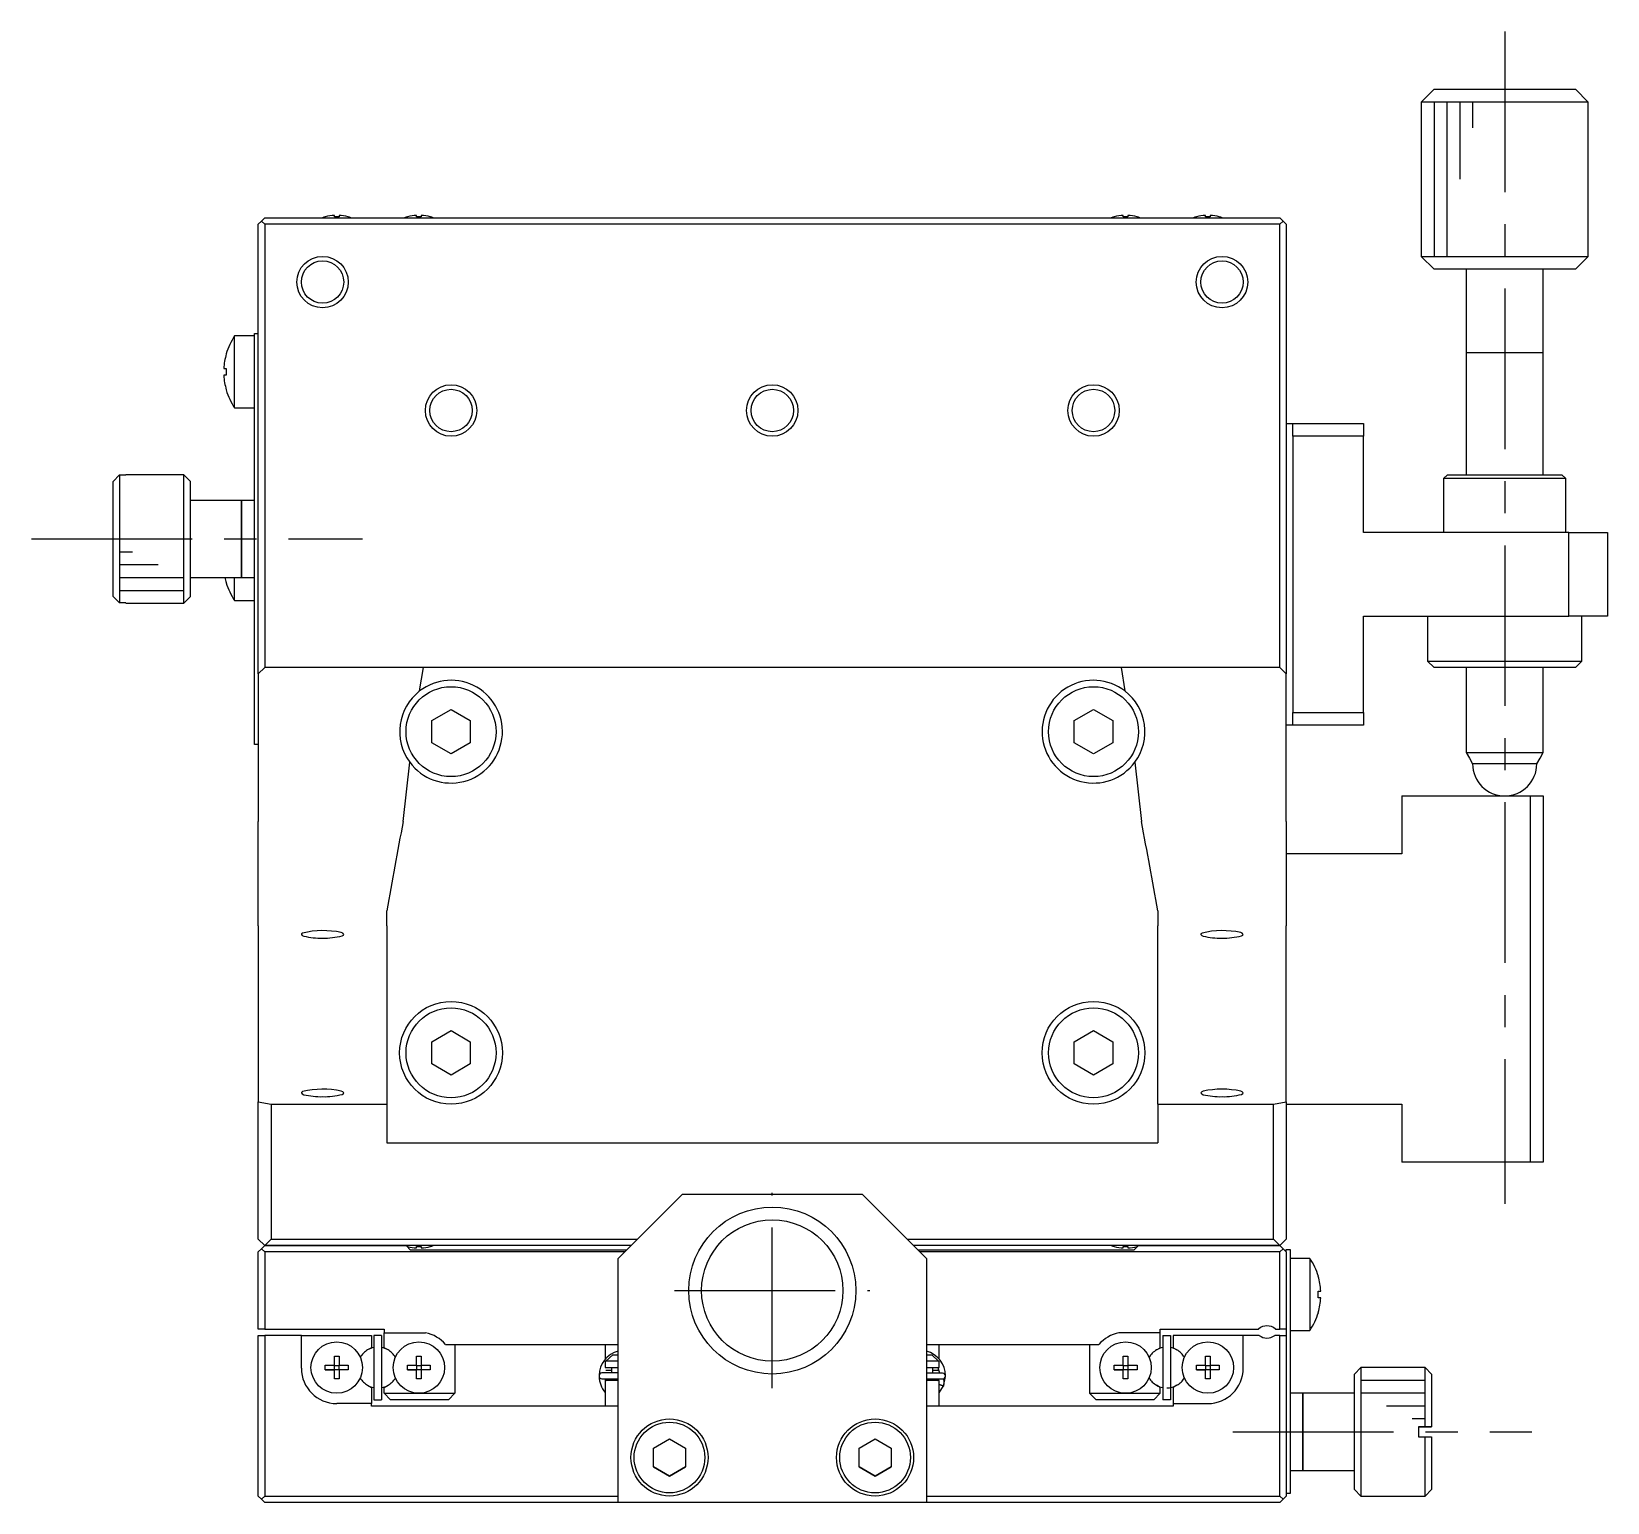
# Model space of a CAD drawing. Extents: x -349 to 382, y 13 to 591.
# Drawn here: x -142.1 to -19.5, y 255.5 to 370 of the extents above; entities that cross this region are included whole.
import ezdxf

# ---------------------------------------------------------------- set-up
doc = ezdxf.new("R2010")
doc.units = 0
doc.header["$LTSCALE"] = 10
doc.linetypes.add('CENTER', pattern=[2, 1.25, -0.25, 0.25, -0.25])
doc.layers.get('0').update_dxf_attribs({"linetype": 'CONTINUOUS'})
doc.layers.add('CENTER', color=1, linetype='CENTER')

msp = doc.modelspace()

# ---------------------------------------------------------------- linework, layer by layer
at = {"color": 7, "linetype": 'CONTINUOUS'}
for p, q in [((-32.963026, 365.488568), (-33.963026, 364.488568)), ((-33.962759, 364.488568), (-33.963026, 364.488568)), ((-33.963026, 364.488568), (-33.963026, 352.488568)), ((-20.963026, 364.488568), (-33.962759, 364.488568)), ((-32.9628, 365.488568), (-21.963026, 365.488568)), ((-20.963026, 364.488568), (-21.963026, 365.488568)), ((-20.963026, 352.488568), (-20.963026, 364.488568)), ((-124.213026, 355.238568), (-124.463026, 354.988568)), ((-124.463026, 319.988568), (-124.463026, 354.988568)), ((-123.963026, 355.488568), (-124.213026, 355.238568)), ((-124.213026, 355.238568), (-123.963026, 354.988568)), ((-123.963026, 355.488568), (-44.963026, 355.488568)), ((-123.963026, 354.988568), (-123.963026, 320.488568)), ((-44.963026, 354.988568), (-123.963026, 354.988568)), ((-119.249387, 355.558089), (-119.251642, 355.562712)), ((-119.249387, 355.558089), (-119.251642, 355.562712)), ((-118.543026, 355.558089), (-118.543026, 355.678427)), ((-118.183026, 355.558089), (-118.543026, 355.558089)), ((-118.183026, 355.678427), (-118.183026, 355.558089)), ((-117.47441, 355.562712), (-117.476664, 355.558089)), ((-117.47441, 355.562712), (-117.476664, 355.558089)), ((-112.849387, 355.558089), (-112.851642, 355.562712)), ((-112.849387, 355.558089), (-112.851642, 355.562712)), ((-112.143026, 355.558089), (-112.143026, 355.678427)), ((-111.783026, 355.558089), (-112.143026, 355.558089)), ((-111.783026, 355.678427), (-111.783026, 355.558089)), ((-111.07441, 355.562712), (-111.076664, 355.558089)), ((-111.07441, 355.562712), (-111.076664, 355.558089)), ((-57.849387, 355.558089), (-57.851642, 355.562712)), ((-57.849387, 355.558089), (-57.851642, 355.562712)), ((-57.143026, 355.558089), (-57.143026, 355.678427)), ((-56.783026, 355.558089), (-57.143026, 355.558089)), ((-56.783026, 355.678427), (-56.783026, 355.558089)), ((-56.07441, 355.562712), (-56.076664, 355.558089)), ((-56.07441, 355.562712), (-56.076664, 355.558089)), ((-51.449387, 355.558089), (-51.451642, 355.562712)), ((-51.449387, 355.558089), (-51.451642, 355.562712)), ((-50.743026, 355.558089), (-50.743026, 355.678427)), ((-50.383026, 355.558089), (-50.743026, 355.558089)), ((-50.383026, 355.678427), (-50.383026, 355.558089)), ((-49.67441, 355.562712), (-49.676664, 355.558089)), ((-49.67441, 355.562712), (-49.676664, 355.558089)), ((-44.713026, 355.238568), (-44.963026, 355.488568)), ((-44.713026, 355.238568), (-44.963026, 354.988568)), ((-44.963026, 320.488568), (-44.963026, 354.988568)), ((-44.463026, 354.988568), (-44.713026, 355.238568)), ((-44.463026, 354.988568), (-44.463026, 319.988568)), ((-33.963026, 352.488568), (-20.963026, 352.488568)), ((-33.963026, 352.488568), (-32.963026, 351.488568)), ((-21.963026, 351.488568), (-20.963026, 352.488568)), ((-21.963026, 351.488568), (-32.963026, 351.488568)), ((-30.463026, 351.488568), (-30.463026, 344.988568)), ((-24.463026, 344.988568), (-24.463026, 351.488568)), ((-126.305489, 340.688568), (-126.305489, 346.288568)), ((-124.763026, 346.288568), (-126.305489, 346.288568)), ((-124.763026, 346.488568), (-124.463026, 346.488568)), ((-124.763026, 344.488568), (-124.763026, 346.488568)), ((-126.962399, 344.890715), (-126.95623, 344.887707)), ((-126.962399, 344.890715), (-126.95623, 344.887707)), ((-24.463021, 344.988568), (-30.463031, 344.988568)), ((-30.463026, 344.993568), (-30.463026, 344.988568)), ((-30.463026, 344.988568), (-30.463026, 335.488587)), ((-30.463026, 344.988568), (-30.463026, 344.983568)), ((-24.463026, 344.988568), (-24.463026, 344.993568)), ((-24.463026, 335.488587), (-24.463026, 344.988568)), ((-24.463026, 344.983568), (-24.463026, 344.988568)), ((-127.149488, 343.748568), (-126.95623, 343.748568)), ((-126.95623, 343.748568), (-126.95623, 343.228568)), ((-124.763026, 316.488568), (-124.763026, 344.488568)), ((-126.95623, 343.228568), (-127.149488, 343.228568)), ((-126.95623, 342.089429), (-126.962399, 342.08642)), ((-126.95623, 342.089429), (-126.962399, 342.08642)), ((-126.305489, 340.688568), (-124.763026, 340.688568)), ((-44.463026, 339.488568), (-43.963026, 339.488568)), ((-43.963026, 339.488568), (-38.463026, 339.488568)), ((-43.963026, 338.488568), (-43.963026, 339.488568)), ((-38.463026, 339.488568), (-38.463026, 338.488568)), ((-43.963026, 338.488568), (-43.963026, 316.988568)), ((-38.463026, 338.488568), (-43.963026, 338.488568)), ((-38.463026, 330.988568), (-38.463026, 338.488568)), ((-135.763026, 334.970755), (-135.263026, 335.472542)), ((-135.763026, 326.006381), (-135.763026, 334.970755)), ((-135.263026, 335.472542), (-135.263026, 325.504593)), ((-135.263026, 335.472542), (-134.763026, 335.472542)), ((-134.763026, 335.472542), (-134.763026, 335.488568)), ((-130.263026, 335.488568), (-134.763026, 335.488568)), ((-130.263026, 325.488568), (-130.263026, 335.488568)), ((-129.763026, 334.988568), (-130.263026, 335.488568)), ((-129.763026, 334.988568), (-129.763026, 325.988568)), ((-31.913026, 335.488568), (-32.213026, 335.188568)), ((-22.713026, 335.188568), (-32.213026, 335.188568)), ((-32.213026, 335.188568), (-32.213026, 330.988568)), ((-31.913026, 335.488568), (-23.013026, 335.488568)), ((-22.713026, 335.188568), (-23.013026, 335.488568)), ((-22.713026, 330.988568), (-22.713026, 335.188568)), ((-125.763026, 333.488568), (-129.763026, 333.488568)), ((-125.763026, 327.488568), (-125.763026, 333.488568)), ((-125.763026, 333.488568), (-125.763026, 327.488568)), ((-124.763026, 333.488568), (-125.763026, 333.488568)), ((-22.463026, 330.988568), (-38.463026, 330.988568)), ((-22.463026, 324.488568), (-22.463026, 330.988568)), ((-22.463026, 330.988568), (-19.463026, 330.988568)), ((-19.463026, 330.988568), (-19.463026, 324.488568)), ((-129.763026, 327.488568), (-125.763026, 327.488568)), ((-126.305489, 325.688568), (-126.305489, 327.488568)), ((-125.763026, 327.488568), (-124.763026, 327.488568)), ((-126.95623, 327.089429), (-126.962399, 327.08642)), ((-126.95623, 327.089429), (-126.962399, 327.08642)), ((-135.263026, 325.504593), (-135.763026, 326.006381)), ((-134.763026, 325.504593), (-135.263026, 325.504593)), ((-134.763026, 325.488568), (-134.763026, 325.504593)), ((-134.763026, 325.488568), (-130.263026, 325.488568)), ((-130.263026, 325.488568), (-129.763026, 325.988568)), ((-126.305489, 325.688568), (-124.763026, 325.688568)), ((-38.463026, 324.488568), (-22.463026, 324.488568)), ((-38.463026, 316.988568), (-38.463026, 324.488568)), ((-33.463026, 324.488568), (-33.463026, 320.988568)), ((-19.463026, 324.488568), (-22.463026, 324.488568)), ((-21.463026, 320.988568), (-21.463026, 324.488568)), ((-123.963026, 320.488568), (-124.463026, 319.988568)), ((-111.604454, 320.488568), (-123.963026, 320.488568)), ((-111.907671, 318.654592), (-111.604454, 320.488568)), ((-104.463026, 320.488568), (-111.604454, 320.488568)), ((-64.463026, 320.488568), (-104.463026, 320.488568)), ((-57.321597, 320.488568), (-64.463026, 320.488568)), ((-57.321597, 320.488568), (-57.018381, 318.654592)), ((-44.963026, 320.488568), (-57.321597, 320.488568)), ((-44.463026, 319.988568), (-44.963026, 320.488568)), ((-33.463026, 320.988568), (-21.463026, 320.988568)), ((-33.463026, 320.988568), (-32.963026, 320.488568)), ((-21.963026, 320.488568), (-32.963026, 320.488568)), ((-30.463026, 320.488568), (-32.963026, 320.488568)), ((-30.463026, 320.488548), (-30.463026, 313.854593)), ((-21.963026, 320.488568), (-24.463026, 320.488568)), ((-24.463026, 313.854593), (-24.463026, 320.488548)), ((-21.963026, 320.488568), (-21.463026, 320.988568)), ((-124.463026, 319.988568), (-124.463026, 308.489919)), ((-44.463026, 315.988568), (-44.463026, 319.988568)), ((-124.763026, 314.488568), (-124.763026, 316.488568)), ((-110.963026, 316.354593), (-109.463026, 317.220618)), ((-109.463026, 317.220618), (-107.963026, 316.354593)), ((-60.963026, 316.354593), (-59.463026, 317.220618)), ((-59.463026, 317.220618), (-57.963026, 316.354593)), ((-43.963026, 316.988568), (-38.463026, 316.988568)), ((-43.963026, 315.988568), (-43.963026, 316.988568)), ((-38.463026, 316.988568), (-38.463026, 315.988568)), ((-110.963026, 314.622542), (-110.963026, 316.354593)), ((-107.963026, 316.354593), (-107.963026, 314.622542)), ((-60.963026, 314.622542), (-60.963026, 316.354593)), ((-57.963026, 316.354593), (-57.963026, 314.622542)), ((-44.463026, 308.489919), (-44.463026, 315.988568)), ((-43.963026, 315.988568), (-44.463026, 315.988568)), ((-38.463026, 315.988568), (-43.963026, 315.988568)), ((-124.463026, 314.488568), (-124.763026, 314.488568)), ((-109.463026, 313.756517), (-110.963026, 314.622542)), ((-107.963026, 314.622542), (-109.463026, 313.756517)), ((-59.463026, 313.756517), (-60.963026, 314.622542)), ((-57.963026, 314.622542), (-59.463026, 313.756517)), ((-113.189049, 308.489919), (-112.680023, 313.1114)), ((-56.246028, 313.1114), (-55.737003, 308.489919)), ((-30.463026, 313.854593), (-24.463026, 313.854593)), ((-30.463026, 313.854593), (-30.213026, 313.42158)), ((-30.213026, 313.42158), (-29.963026, 312.988568)), ((-24.963026, 312.988568), (-29.963026, 312.988568)), ((-24.963026, 312.988568), (-24.713026, 313.42158)), ((-24.713026, 313.42158), (-24.463026, 313.854593)), ((-35.463026, 310.488568), (-35.463026, 305.988568)), ((-35.463026, 310.488568), (-25.463026, 310.488568)), ((-25.463026, 281.988568), (-25.463026, 310.488568)), ((-25.463026, 310.488568), (-24.463026, 310.488568)), ((-24.463026, 310.488568), (-24.463026, 299.488568)), ((-124.463026, 300.378323), (-124.463026, 308.489919)), ((-44.463026, 308.489919), (-44.463026, 300.378323)), ((-35.463026, 305.988568), (-44.463026, 305.988568)), ((-114.463026, 300.378323), (-114.463026, 301.545326)), ((-54.463026, 301.545326), (-54.463026, 300.378323)), ((-124.463026, 300.378323), (-124.463026, 286.664895)), ((-121.105081, 299.741608), (-121.113026, 299.713091)), ((-121.113026, 299.713091), (-121.041977, 299.628636)), ((-121.016574, 299.811106), (-121.105081, 299.741608)), ((-121.041977, 299.628636), (-120.918196, 299.575943)), ((-117.884074, 299.797546), (-118.007856, 299.850239)), ((-117.938625, 299.601753), (-117.84473, 299.656332)), ((-117.813026, 299.713091), (-117.884074, 299.797546)), ((-117.84473, 299.656332), (-117.813026, 299.713091)), ((-114.463026, 300.378323), (-114.463026, 286.488568)), ((-54.463026, 286.488568), (-54.463026, 300.378323)), ((-51.105081, 299.741608), (-51.113026, 299.713091)), ((-51.113026, 299.713091), (-51.041977, 299.628636)), ((-51.016574, 299.811106), (-51.105081, 299.741608)), ((-51.041977, 299.628636), (-50.918196, 299.575943)), ((-47.884074, 299.797546), (-48.007856, 299.850239)), ((-47.938625, 299.601753), (-47.84473, 299.656332)), ((-47.813026, 299.713091), (-47.884074, 299.797546)), ((-47.84473, 299.656332), (-47.813026, 299.713091)), ((-44.463026, 294.488563), (-44.463026, 300.378323)), ((-24.463026, 299.488568), (-24.463026, 292.988568)), ((-44.463026, 290.988563), (-44.463026, 294.488563)), ((-110.963026, 291.354593), (-109.463026, 292.220618)), ((-109.463026, 292.220618), (-107.963026, 291.354593)), ((-60.963026, 291.354593), (-59.463026, 292.220618)), ((-59.463026, 292.220618), (-57.963026, 291.354593)), ((-24.463026, 292.988568), (-24.463026, 281.988568)), ((-110.963026, 289.622542), (-110.963026, 291.354593)), ((-107.963026, 291.354593), (-107.963026, 289.622542)), ((-60.963026, 289.622542), (-60.963026, 291.354593)), ((-57.963026, 291.354593), (-57.963026, 289.622542)), ((-44.463026, 290.488563), (-44.463026, 290.988563)), ((-109.463026, 288.756517), (-110.963026, 289.622542)), ((-107.963026, 289.622542), (-109.463026, 288.756517)), ((-59.463026, 288.756517), (-60.963026, 289.622542)), ((-57.963026, 289.622542), (-59.463026, 288.756517)), ((-44.463026, 286.664895), (-44.463026, 290.488563)), ((-121.105081, 287.39872), (-121.113026, 287.370203)), ((-121.113026, 287.370203), (-121.041977, 287.285747)), ((-121.016574, 287.468217), (-121.105081, 287.39872)), ((-121.041977, 287.285747), (-120.918196, 287.233055)), ((-117.884074, 287.454658), (-118.007856, 287.50735)), ((-117.938625, 287.258865), (-117.84473, 287.313443)), ((-117.813026, 287.370203), (-117.884074, 287.454658)), ((-117.84473, 287.313443), (-117.813026, 287.370203)), ((-51.110765, 287.385429), (-51.113026, 287.370203)), ((-51.113026, 287.370203), (-51.041977, 287.285747)), ((-51.032269, 287.460108), (-51.110765, 287.385429)), ((-51.041977, 287.285747), (-50.918196, 287.233055)), ((-50.933187, 287.502286), (-51.032269, 287.460108)), ((-47.893783, 287.460108), (-47.992865, 287.502286)), ((-47.938625, 287.258865), (-47.84473, 287.313443)), ((-47.813026, 287.370203), (-47.893783, 287.460108)), ((-47.84473, 287.313443), (-47.813026, 287.370203)), ((-124.463026, 286.664895), (-123.463026, 286.488568)), ((-124.463026, 275.988568), (-124.463026, 286.664895)), ((-123.463026, 286.488568), (-123.463026, 275.988568)), ((-123.463026, 286.488568), (-114.463026, 286.488568)), ((-114.463026, 286.488568), (-114.463026, 283.488568)), ((-54.463026, 286.488568), (-54.463026, 283.488568)), ((-54.463026, 286.488568), (-45.463026, 286.488568)), ((-45.463026, 286.488568), (-44.463026, 286.664895)), ((-45.463026, 275.988568), (-45.463026, 286.488568)), ((-44.463026, 286.664895), (-44.463026, 285.988563)), ((-44.463026, 286.488568), (-35.463026, 286.488568)), ((-44.463026, 285.988563), (-44.463026, 275.988568)), ((-35.463026, 286.488568), (-35.463026, 281.988568)), ((-114.463026, 283.488568), (-54.463026, 283.488568)), ((-25.463026, 281.988568), (-35.463026, 281.988568)), ((-24.463026, 281.988568), (-25.463026, 281.988568)), ((-91.463026, 279.488568), (-96.463026, 274.488568)), ((-91.463026, 279.488568), (-77.463026, 279.488568)), ((-72.463026, 274.488568), (-77.463026, 279.488568)), ((-124.463026, 275.988568), (-123.963026, 275.488568)), ((-123.963026, 275.488568), (-123.463026, 275.988568)), ((-123.463026, 275.988568), (-94.963026, 275.988568)), ((-73.963026, 275.988568), (-45.463026, 275.988568)), ((-45.463026, 275.988568), (-44.963026, 275.488568)), ((-44.963026, 275.488568), (-44.463026, 275.988568)), ((-124.213026, 275.238568), (-124.463026, 274.988568)), ((-124.463026, 268.988568), (-124.463026, 274.988568)), ((-123.963026, 275.488568), (-124.213026, 275.238568)), ((-124.213026, 275.238568), (-123.963026, 274.988568)), ((-123.963026, 275.488568), (-112.963026, 275.488568)), ((-112.963026, 275.488568), (-123.963026, 275.488568)), ((-123.963026, 274.988568), (-123.963026, 268.988568)), ((-95.963026, 274.988568), (-123.963026, 274.988568)), ((-112.613026, 275.138568), (-112.963026, 275.488568)), ((-95.463026, 275.488568), (-112.963026, 275.488568)), ((-112.851642, 275.414424), (-112.849387, 275.419046)), ((-112.851642, 275.414424), (-112.849387, 275.419046)), ((-95.813026, 275.138568), (-112.613026, 275.138568)), ((-112.143026, 275.419046), (-111.783026, 275.419046)), ((-112.143026, 275.298709), (-112.143026, 275.419046)), ((-111.783026, 275.419046), (-111.783026, 275.298709)), ((-111.076664, 275.419046), (-111.07441, 275.414424)), ((-111.076664, 275.419046), (-111.07441, 275.414424)), ((-55.963026, 275.488568), (-73.463026, 275.488568)), ((-56.313026, 275.138568), (-73.113026, 275.138568)), ((-44.963026, 274.988568), (-72.963026, 274.988568)), ((-57.851642, 275.414424), (-57.849387, 275.419046)), ((-57.851642, 275.414424), (-57.849387, 275.419046)), ((-57.143026, 275.419046), (-56.783026, 275.419046)), ((-57.143026, 275.298709), (-57.143026, 275.419046)), ((-56.783026, 275.419046), (-56.783026, 275.298709)), ((-55.963026, 275.488568), (-56.313026, 275.138568)), ((-56.076664, 275.419046), (-56.07441, 275.414424)), ((-56.076664, 275.419046), (-56.07441, 275.414424)), ((-55.963026, 275.488568), (-44.963026, 275.488568)), ((-44.963026, 275.488568), (-55.963026, 275.488568)), ((-44.713026, 275.238568), (-44.963026, 275.488568)), ((-44.963026, 274.988568), (-44.713026, 275.238568)), ((-44.963026, 268.988568), (-44.963026, 274.988568)), ((-44.463026, 274.988568), (-44.713026, 275.238568)), ((-44.463026, 275.188568), (-44.163026, 275.188568)), ((-44.463026, 274.988568), (-44.463026, 275.188568)), ((-44.463026, 274.988568), (-44.463026, 268.988568)), ((-44.163026, 275.188568), (-44.163026, 273.188568)), ((-96.463026, 255.488568), (-96.463026, 274.488568)), ((-72.463026, 274.488568), (-72.463026, 255.488568)), ((-42.620563, 274.488568), (-44.163026, 274.488568)), ((-42.620563, 274.488568), (-42.620563, 268.888568)), ((-44.163026, 273.188568), (-44.163026, 258.188568)), ((-41.969821, 273.087707), (-41.963653, 273.090715)), ((-41.969821, 271.428568), (-41.969821, 271.948568)), ((-41.969821, 271.948568), (-41.776564, 271.948568)), ((-41.776564, 271.428568), (-41.969821, 271.428568)), ((-41.963653, 270.28642), (-41.969821, 270.289428)), ((-123.963026, 268.988568), (-124.463026, 268.988568)), ((-123.963026, 268.988568), (-114.663026, 268.988568)), ((-114.663026, 268.988568), (-114.663026, 268.688568)), ((-114.663026, 268.688568), (-111.441011, 268.688568)), ((-114.663026, 267.53298), (-114.663026, 268.688568)), ((-54.263026, 268.688568), (-57.485041, 268.688568)), ((-54.263026, 268.988568), (-46.624464, 268.988568)), ((-54.263026, 268.688568), (-54.263026, 268.988568)), ((-54.263026, 267.53298), (-54.263026, 268.688568)), ((-45.301588, 268.988568), (-44.963026, 268.988568)), ((-44.463026, 268.988568), (-44.963026, 268.988568)), ((-44.463026, 268.988568), (-44.463026, 268.488568)), ((-44.163026, 268.888568), (-42.620563, 268.888568)), ((-124.463026, 255.988568), (-124.463026, 268.488568)), ((-124.463026, 268.488568), (-123.963026, 268.488568)), ((-123.963026, 268.488568), (-123.963026, 255.988568)), ((-121.113026, 268.488568), (-123.963026, 268.488568)), ((-121.113026, 265.938568), (-121.113026, 268.488568)), ((-121.113026, 268.488568), (-115.663026, 268.488568)), ((-115.663026, 267.53298), (-115.956776, 267.363383)), ((-115.663026, 268.488568), (-115.663026, 267.53298)), ((-115.463026, 268.488568), (-115.463026, 263.488568)), ((-115.463026, 268.488568), (-115.463026, 267.547463)), ((-114.863026, 268.488568), (-115.463026, 268.488568)), ((-115.463026, 267.638568), (-115.463026, 267.547463)), ((-115.463026, 267.638568), (-115.463026, 267.547463)), ((-115.463026, 267.638568), (-115.463026, 267.547463)), ((-115.463026, 267.638568), (-115.463026, 267.547463)), ((-115.463026, 267.638568), (-115.463026, 267.547463)), ((-115.463026, 267.638568), (-115.463026, 267.547463)), ((-115.463026, 267.638568), (-115.463026, 267.547463)), ((-115.463026, 267.638568), (-115.463026, 267.547463)), ((-115.463026, 267.638568), (-115.463026, 267.547463)), ((-115.463026, 267.638568), (-115.463026, 267.547463)), ((-115.463026, 267.638568), (-115.463026, 267.547463)), ((-115.463026, 267.638568), (-115.463026, 267.547463)), ((-115.463026, 267.638568), (-115.463026, 267.547463)), ((-115.463026, 267.638568), (-115.463026, 267.547463)), ((-115.463026, 267.638568), (-115.463026, 267.547463)), ((-115.463026, 267.638568), (-115.463026, 264.338568)), ((-115.463026, 267.638568), (-115.463026, 267.547463)), ((-115.463026, 267.638568), (-115.463026, 267.547463)), ((-115.463026, 267.638568), (-115.463026, 267.547463)), ((-115.463026, 267.638568), (-115.463026, 267.547463)), ((-115.463026, 267.638568), (-115.463026, 267.547463)), ((-115.463026, 267.638568), (-115.463026, 267.547463)), ((-115.463026, 267.638568), (-115.463026, 267.547463)), ((-115.463026, 267.638568), (-115.463026, 267.547463)), ((-115.463026, 267.638568), (-115.463026, 267.547463)), ((-115.463026, 267.638568), (-115.463026, 267.547463)), ((-115.463026, 267.638568), (-115.463026, 267.547463)), ((-115.463026, 267.638568), (-115.463026, 267.547463)), ((-115.463026, 267.638568), (-115.463026, 267.547463)), ((-115.463026, 267.638568), (-115.463026, 267.547463)), ((-114.863026, 268.488568), (-114.863026, 263.488568)), ((-114.369276, 267.363383), (-114.663026, 267.53298)), ((-109.883964, 267.788568), (-96.463026, 267.788568)), ((-109.163026, 267.788568), (-109.163026, 263.988568)), ((-97.463026, 267.788568), (-97.463026, 266.641958)), ((-72.463026, 267.788568), (-59.042088, 267.788568)), ((-71.463026, 266.633952), (-71.463026, 267.788568)), ((-59.763026, 267.788568), (-59.763026, 263.988568)), ((-54.556776, 267.363383), (-54.263026, 267.53298)), ((-54.063026, 268.488568), (-54.063026, 263.488568)), ((-54.063026, 268.488568), (-53.463026, 268.488568)), ((-53.463026, 268.488568), (-53.463026, 263.488568)), ((-53.463026, 268.488568), (-53.463026, 267.547463)), ((-53.463026, 267.638568), (-53.463026, 267.547463)), ((-53.463026, 267.638568), (-53.463026, 267.547463)), ((-53.463026, 267.638568), (-53.463026, 267.547463)), ((-53.463026, 267.638568), (-53.463026, 267.547463)), ((-53.463026, 267.638568), (-53.463026, 267.547463)), ((-53.463026, 267.638568), (-53.463026, 267.547463)), ((-53.463026, 267.638568), (-53.463026, 267.547463)), ((-53.463026, 267.638568), (-53.463026, 267.547463)), ((-53.463026, 267.638568), (-53.463026, 267.547463)), ((-53.463026, 267.638568), (-53.463026, 267.547463)), ((-53.463026, 267.638568), (-53.463026, 267.547463)), ((-53.463026, 267.638568), (-53.463026, 267.547463)), ((-53.463026, 267.638568), (-53.463026, 267.547463)), ((-53.463026, 267.638568), (-53.463026, 267.547463)), ((-53.463026, 267.638568), (-53.463026, 267.547463)), ((-53.463026, 267.638568), (-53.463026, 267.547463)), ((-53.463026, 267.638568), (-53.463026, 264.338568)), ((-53.463026, 267.638568), (-53.463026, 267.547463)), ((-53.463026, 267.638568), (-53.463026, 267.547463)), ((-53.463026, 267.638568), (-53.463026, 267.547463)), ((-53.463026, 267.638568), (-53.463026, 267.547463)), ((-53.463026, 267.638568), (-53.463026, 267.547463)), ((-53.463026, 267.638568), (-53.463026, 267.547463)), ((-53.463026, 267.638568), (-53.463026, 267.547463)), ((-53.463026, 267.638568), (-53.463026, 267.547463)), ((-53.463026, 267.638568), (-53.463026, 267.547463)), ((-53.463026, 267.638568), (-53.463026, 267.547463)), ((-53.463026, 267.638568), (-53.463026, 267.547463)), ((-53.463026, 267.638568), (-53.463026, 267.547463)), ((-53.463026, 267.638568), (-53.463026, 267.547463)), ((-53.463026, 267.638568), (-53.463026, 267.547463)), ((-53.463026, 267.638568), (-53.463026, 267.547463)), ((-53.263026, 268.488568), (-53.263026, 267.53298)), ((-47.813026, 268.488568), (-53.263026, 268.488568)), ((-53.263026, 267.53298), (-52.969276, 267.363383)), ((-47.813026, 265.938568), (-47.813026, 268.488568)), ((-46.563026, 268.488568), (-47.813026, 268.488568)), ((-44.963026, 268.488568), (-45.363026, 268.488568)), ((-44.963026, 255.988568), (-44.963026, 268.488568)), ((-44.963026, 268.488568), (-44.463026, 268.488568)), ((-44.463026, 268.488568), (-44.463026, 255.988568)), ((-119.249387, 266.168568), (-118.543026, 266.168568)), ((-119.249387, 265.808568), (-119.249387, 266.168568)), ((-118.543026, 266.874929), (-118.183026, 266.874929)), ((-118.543026, 266.168568), (-118.543026, 266.874929)), ((-118.532654, 266.158195), (-118.543026, 266.168568)), ((-118.532654, 266.158195), (-118.193398, 266.158195)), ((-118.532654, 265.81894), (-118.532654, 266.158195)), ((-118.193398, 266.158195), (-118.183026, 266.168568)), ((-118.193398, 266.158195), (-118.193398, 265.81894)), ((-118.183026, 266.874929), (-118.183026, 266.168568)), ((-118.183026, 266.168568), (-117.476664, 266.168568)), ((-117.476664, 266.168568), (-117.476664, 265.808568)), ((-112.849387, 266.168568), (-112.143026, 266.168568)), ((-112.849387, 265.808568), (-112.849387, 266.168568)), ((-112.143026, 266.874929), (-111.783026, 266.874929)), ((-112.143026, 266.168568), (-112.143026, 266.874929)), ((-112.132654, 266.158195), (-112.143026, 266.168568)), ((-112.132654, 266.158195), (-111.793398, 266.158195)), ((-112.132654, 265.81894), (-112.132654, 266.158195)), ((-111.793398, 266.158195), (-111.783026, 266.168568)), ((-111.793398, 266.158195), (-111.793398, 265.81894)), ((-111.783026, 266.874929), (-111.783026, 266.168568)), ((-111.783026, 266.168568), (-111.076664, 266.168568)), ((-111.076664, 266.168568), (-111.076664, 265.808568)), ((-97.463026, 266.641209), (-97.463026, 266.641107)), ((-97.408709, 266.488568), (-97.463026, 266.488568)), ((-97.463026, 266.488568), (-97.463026, 265.988568)), ((-97.408709, 266.488568), (-96.879541, 266.988568)), ((-96.463026, 266.488568), (-97.408709, 266.488568)), ((-96.879541, 266.988568), (-96.463026, 266.988568)), ((-72.463026, 266.988568), (-72.046511, 266.988568)), ((-71.517343, 266.488568), (-72.463026, 266.488568)), ((-72.046511, 266.988568), (-71.517343, 266.488568)), ((-71.463026, 266.488568), (-71.517343, 266.488568)), ((-71.463026, 265.988568), (-71.463026, 266.488568)), ((-57.849387, 266.168568), (-57.143026, 266.168568)), ((-57.849387, 265.808568), (-57.849387, 266.168568)), ((-57.143026, 266.874929), (-56.783026, 266.874929)), ((-57.143026, 266.168568), (-57.143026, 266.874929)), ((-57.132654, 266.158195), (-57.143026, 266.168568)), ((-57.132654, 266.158195), (-56.793398, 266.158195)), ((-57.132654, 265.81894), (-57.132654, 266.158195)), ((-56.793398, 266.158195), (-56.783026, 266.168568)), ((-56.793398, 266.158195), (-56.793398, 265.81894)), ((-56.783026, 266.874929), (-56.783026, 266.168568)), ((-56.783026, 266.168568), (-56.076664, 266.168568)), ((-56.076664, 266.168568), (-56.076664, 265.808568)), ((-51.449387, 266.168568), (-50.743026, 266.168568)), ((-51.449387, 265.808568), (-51.449387, 266.168568)), ((-50.743026, 266.874929), (-50.383026, 266.874929)), ((-50.743026, 266.168568), (-50.743026, 266.874929)), ((-50.732654, 266.158195), (-50.743026, 266.168568)), ((-50.732654, 266.158195), (-50.393398, 266.158195)), ((-50.732654, 265.81894), (-50.732654, 266.158195)), ((-50.393398, 266.158195), (-50.383026, 266.168568)), ((-50.393398, 266.158195), (-50.393398, 265.81894)), ((-50.383026, 266.874929), (-50.383026, 266.168568)), ((-50.383026, 266.168568), (-49.676664, 266.168568)), ((-49.676664, 266.168568), (-49.676664, 265.808568)), ((-118.543026, 265.808568), (-119.249387, 265.808568)), ((-119.249387, 265.808568), (-118.543026, 265.808568)), ((-118.532654, 265.81894), (-118.543026, 265.808568)), ((-118.543026, 265.102206), (-118.543026, 265.808568)), ((-118.183026, 265.102206), (-118.543026, 265.102206)), ((-118.193398, 265.81894), (-118.532654, 265.81894)), ((-118.193398, 265.81894), (-118.183026, 265.808568)), ((-118.183026, 265.808568), (-118.183026, 265.102206)), ((-117.476664, 265.808568), (-118.183026, 265.808568)), ((-117.476664, 265.808568), (-118.183026, 265.808568)), ((-112.143026, 265.808568), (-112.849387, 265.808568)), ((-112.849387, 265.808568), (-112.143026, 265.808568)), ((-112.132654, 265.81894), (-112.143026, 265.808568)), ((-112.143026, 265.102206), (-112.143026, 265.808568)), ((-111.783026, 265.102206), (-112.143026, 265.102206)), ((-111.793398, 265.81894), (-112.132654, 265.81894)), ((-111.793398, 265.81894), (-111.783026, 265.808568)), ((-111.783026, 265.808568), (-111.783026, 265.102206)), ((-111.076664, 265.808568), (-111.783026, 265.808568)), ((-111.076664, 265.808568), (-111.783026, 265.808568)), ((-96.463026, 265.568062), (-97.718655, 265.568062)), ((-97.718655, 265.118062), (-96.463026, 265.118062)), ((-97.453488, 264.988554), (-97.478273, 265.118044)), ((-97.463026, 265.988568), (-96.463026, 265.988568)), ((-96.463026, 264.988568), (-97.463026, 264.988568)), ((-97.463026, 264.988568), (-97.463026, 262.988568)), ((-97.428886, 265.788568), (-96.963026, 265.788568)), ((-97.353803, 264.988608), (-97.119103, 265.118062)), ((-96.963026, 265.988568), (-96.963026, 265.568062)), ((-96.963026, 265.118062), (-96.963026, 264.988568)), ((-72.463026, 265.988568), (-71.463026, 265.988568)), ((-71.206339, 265.558833), (-72.463026, 265.558833)), ((-72.463026, 265.108833), (-71.206339, 265.108833)), ((-71.463026, 264.988568), (-72.463026, 264.988568)), ((-71.963026, 265.558833), (-71.963026, 265.988568)), ((-71.963026, 265.788568), (-71.498479, 265.788568)), ((-71.963026, 264.988568), (-71.963026, 265.108833)), ((-71.80589, 265.108833), (-71.577173, 264.988575)), ((-71.575605, 265.988605), (-71.446734, 265.558885)), ((-71.463026, 262.988568), (-71.463026, 264.988568)), ((-71.141738, 264.551718), (-70.982806, 265.305193)), ((-71.137488, 265.117589), (-71.138266, 265.119421)), ((-71.124362, 265.084288), (-71.137488, 265.117589)), ((-71.112916, 265.050385), (-71.124362, 265.084288)), ((-71.103178, 265.015963), (-71.112916, 265.050385)), ((-71.095172, 264.981106), (-71.103178, 265.015963)), ((-71.088917, 264.945899), (-71.095172, 264.981106)), ((-71.084428, 264.910429), (-71.088917, 264.945899)), ((-57.143026, 265.808568), (-57.849387, 265.808568)), ((-57.849387, 265.808568), (-57.143026, 265.808568)), ((-57.132654, 265.81894), (-57.143026, 265.808568)), ((-57.143026, 265.102206), (-57.143026, 265.808568)), ((-56.783026, 265.102206), (-57.143026, 265.102206)), ((-56.793398, 265.81894), (-57.132654, 265.81894)), ((-56.793398, 265.81894), (-56.783026, 265.808568)), ((-56.783026, 265.808568), (-56.783026, 265.102206)), ((-56.076664, 265.808568), (-56.783026, 265.808568)), ((-56.076664, 265.808568), (-56.783026, 265.808568)), ((-50.743026, 265.808568), (-51.449387, 265.808568)), ((-51.449387, 265.808568), (-50.743026, 265.808568)), ((-50.732654, 265.81894), (-50.743026, 265.808568)), ((-50.743026, 265.102206), (-50.743026, 265.808568)), ((-50.383026, 265.102206), (-50.743026, 265.102206)), ((-50.393398, 265.81894), (-50.732654, 265.81894)), ((-50.393398, 265.81894), (-50.383026, 265.808568)), ((-50.383026, 265.808568), (-50.383026, 265.102206)), ((-49.676664, 265.808568), (-50.383026, 265.808568)), ((-49.676664, 265.808568), (-50.383026, 265.808568)), ((-38.663026, 265.988568), (-39.163026, 265.488568)), ((-39.163026, 260.988568), (-39.163026, 265.488568)), ((-38.663026, 265.988568), (-38.663026, 260.988568)), ((-33.663026, 265.988568), (-38.663026, 265.988568)), ((-33.663026, 261.388568), (-33.663026, 265.988568)), ((-33.163026, 265.488568), (-33.663026, 265.988568)), ((-33.163026, 265.488568), (-33.163026, 261.388568)), ((-115.956776, 264.613752), (-115.663026, 264.444156)), ((-115.663026, 264.444156), (-115.663026, 263.188568)), ((-115.463026, 264.429672), (-115.463026, 264.338568)), ((-115.463026, 264.429672), (-115.463026, 264.338568)), ((-115.463026, 264.429672), (-115.463026, 264.338568)), ((-115.463026, 264.429672), (-115.463026, 264.338568)), ((-115.463026, 264.429672), (-115.463026, 264.338568)), ((-115.463026, 264.429672), (-115.463026, 264.338568)), ((-115.463026, 264.429672), (-115.463026, 264.338568)), ((-115.463026, 264.429672), (-115.463026, 264.338568)), ((-115.463026, 264.429672), (-115.463026, 264.338568)), ((-115.463026, 264.429672), (-115.463026, 264.338568)), ((-115.463026, 264.429672), (-115.463026, 264.338568)), ((-115.463026, 264.429672), (-115.463026, 264.338568)), ((-115.463026, 264.429672), (-115.463026, 264.338568)), ((-115.463026, 264.429672), (-115.463026, 264.338568)), ((-115.463026, 264.429672), (-115.463026, 264.338568)), ((-115.463026, 264.429672), (-115.463026, 264.338568)), ((-115.463026, 264.429672), (-115.463026, 263.488568)), ((-115.463026, 264.429672), (-115.463026, 264.338568)), ((-115.463026, 264.429672), (-115.463026, 264.338568)), ((-115.463026, 264.429672), (-115.463026, 264.338568)), ((-115.463026, 264.429672), (-115.463026, 264.338568)), ((-115.463026, 264.429672), (-115.463026, 264.338568)), ((-115.463026, 264.429672), (-115.463026, 264.338568)), ((-115.463026, 264.429672), (-115.463026, 264.338568)), ((-115.463026, 264.429672), (-115.463026, 264.338568)), ((-115.463026, 264.429672), (-115.463026, 264.338568)), ((-115.463026, 264.429672), (-115.463026, 264.338568)), ((-115.463026, 264.429672), (-115.463026, 264.338568)), ((-115.463026, 264.429672), (-115.463026, 264.338568)), ((-115.463026, 264.429672), (-115.463026, 264.338568)), ((-115.463026, 264.429672), (-115.463026, 264.338568)), ((-115.463026, 264.429672), (-115.463026, 264.338568)), ((-114.663026, 264.444156), (-114.369276, 264.613752)), ((-114.663026, 263.988568), (-114.663026, 264.444156)), ((-114.663026, 263.988568), (-111.963026, 263.988568)), ((-114.163026, 263.488568), (-114.663026, 263.988568)), ((-111.963026, 263.988568), (-109.163026, 263.988568)), ((-109.163026, 263.988568), (-109.663026, 263.488568)), ((-97.810373, 264.630102), (-97.810004, 264.628949)), ((-97.810004, 264.628949), (-97.809257, 264.626633)), ((-97.809257, 264.626633), (-97.808867, 264.625435)), ((-97.808867, 264.625435), (-97.808332, 264.623801)), ((-97.808332, 264.623801), (-97.808021, 264.622861)), ((-97.808021, 264.622861), (-97.807529, 264.621375)), ((-97.807529, 264.621375), (-97.807218, 264.620444)), ((-97.807218, 264.620444), (-97.806501, 264.618314)), ((-97.806501, 264.618314), (-97.788762, 264.571324)), ((-97.788708, 264.574881), (-97.789058, 264.572756)), ((-97.789058, 264.572756), (-97.788283, 264.573074)), ((-97.788762, 264.571324), (-97.789058, 264.572756)), ((-97.787745, 264.571581), (-97.774789, 264.541325)), ((-71.141007, 264.55343), (-71.463053, 264.661799)), ((-71.449433, 264.665312), (-71.463026, 264.672199)), ((-71.462857, 264.034213), (-71.137158, 264.562568)), ((-71.435201, 264.658326), (-71.449433, 264.665312)), ((-71.420416, 264.651283), (-71.435201, 264.658326)), ((-71.405169, 264.644225), (-71.420416, 264.651283)), ((-71.38955, 264.637196), (-71.405169, 264.644225)), ((-71.373655, 264.630237), (-71.38955, 264.637196)), ((-71.35758, 264.623391), (-71.373655, 264.630237)), ((-71.341422, 264.616699), (-71.35758, 264.623391)), ((-71.325278, 264.610201), (-71.341422, 264.616699)), ((-71.309246, 264.603938), (-71.325278, 264.610201)), ((-71.293423, 264.597946), (-71.309246, 264.603938)), ((-71.277905, 264.592262), (-71.293423, 264.597946)), ((-71.262785, 264.586921), (-71.277905, 264.592262)), ((-71.248155, 264.581954), (-71.262785, 264.586921)), ((-71.234104, 264.577392), (-71.248155, 264.581954)), ((-71.220716, 264.573262), (-71.234104, 264.577392)), ((-71.208072, 264.569589), (-71.220716, 264.573262)), ((-71.196249, 264.566396), (-71.208072, 264.569589)), ((-71.185319, 264.563702), (-71.196249, 264.566396)), ((-71.175346, 264.561522), (-71.185319, 264.563702)), ((-71.166393, 264.559871), (-71.175346, 264.561522)), ((-71.158512, 264.558758), (-71.166393, 264.559871)), ((-71.151751, 264.55819), (-71.158512, 264.558758)), ((-71.155439, 264.520239), (-71.141738, 264.551718)), ((-71.146152, 264.55817), (-71.151751, 264.55819)), ((-71.141748, 264.558699), (-71.146152, 264.55817)), ((-71.138565, 264.559773), (-71.141748, 264.558699)), ((-71.141535, 264.559347), (-71.141007, 264.55343)), ((-71.136624, 264.561385), (-71.138565, 264.559773)), ((-71.135935, 264.563527), (-71.136624, 264.561385)), ((-71.136231, 264.562096), (-71.123894, 264.593683)), ((-71.123894, 264.593683), (-71.112509, 264.627614)), ((-71.112509, 264.627614), (-71.102834, 264.662063)), ((-71.102834, 264.662063), (-71.094893, 264.696943)), ((-71.094893, 264.696943), (-71.088706, 264.732167)), ((-71.088706, 264.732167), (-71.084286, 264.76765)), ((-71.081716, 264.874782), (-71.084428, 264.910429)), ((-71.084286, 264.76765), (-71.081645, 264.803305)), ((-71.080787, 264.839044), (-71.081716, 264.874782)), ((-71.081645, 264.803305), (-71.080787, 264.839044)), ((-59.763026, 263.988568), (-56.963026, 263.988568)), ((-59.263026, 263.488568), (-59.763026, 263.988568)), ((-56.963026, 263.988568), (-54.263026, 263.988568)), ((-54.263026, 263.988568), (-54.763026, 263.488568)), ((-54.263026, 264.444156), (-54.556776, 264.613752)), ((-54.263026, 263.988568), (-54.263026, 264.444156)), ((-53.463026, 264.429672), (-53.463026, 264.338568)), ((-53.463026, 264.429672), (-53.463026, 264.338568)), ((-53.463026, 264.429672), (-53.463026, 264.338568)), ((-53.463026, 264.429672), (-53.463026, 264.338568)), ((-53.463026, 264.429672), (-53.463026, 264.338568)), ((-53.463026, 264.429672), (-53.463026, 264.338568)), ((-53.463026, 264.429672), (-53.463026, 264.338568)), ((-53.463026, 264.429672), (-53.463026, 264.338568)), ((-53.463026, 264.429672), (-53.463026, 264.338568)), ((-53.463026, 264.429672), (-53.463026, 264.338568)), ((-53.463026, 264.429672), (-53.463026, 264.338568)), ((-53.463026, 264.429672), (-53.463026, 264.338568)), ((-53.463026, 264.429672), (-53.463026, 264.338568)), ((-53.463026, 264.429672), (-53.463026, 263.488568)), ((-53.463026, 264.429672), (-53.463026, 264.338568)), ((-53.463026, 264.429672), (-53.463026, 264.338568)), ((-53.463026, 264.429672), (-53.463026, 264.338568)), ((-53.463026, 264.429672), (-53.463026, 264.338568)), ((-53.463026, 264.429672), (-53.463026, 264.338568)), ((-53.463026, 264.429672), (-53.463026, 264.338568)), ((-53.463026, 264.429672), (-53.463026, 264.338568)), ((-53.463026, 264.429672), (-53.463026, 264.338568)), ((-53.463026, 264.429672), (-53.463026, 264.338568)), ((-53.463026, 264.429672), (-53.463026, 264.338568)), ((-53.463026, 264.429672), (-53.463026, 264.338568)), ((-53.463026, 264.429672), (-53.463026, 264.338568)), ((-53.463026, 264.429672), (-53.463026, 264.338568)), ((-52.969276, 264.613752), (-53.263026, 264.444156)), ((-53.263026, 264.444156), (-53.263026, 263.188568)), ((-43.163026, 263.988568), (-44.163026, 263.988568)), ((-43.163026, 263.988568), (-43.163026, 260.988568)), ((-43.163026, 260.988568), (-43.163026, 263.988568)), ((-39.163026, 263.988568), (-43.163026, 263.988568)), ((-115.663026, 263.188568), (-118.363026, 263.188568)), ((-115.663026, 262.988568), (-115.663026, 263.188568)), ((-96.463026, 262.988568), (-115.663026, 262.988568)), ((-115.463026, 263.488568), (-114.863026, 263.488568)), ((-109.663026, 263.488568), (-114.163026, 263.488568)), ((-53.263026, 262.988568), (-72.463026, 262.988568)), ((-54.763026, 263.488568), (-59.263026, 263.488568)), ((-53.463026, 263.488568), (-54.063026, 263.488568)), ((-53.263026, 263.188568), (-53.263026, 262.988568)), ((-53.263026, 263.188568), (-50.563026, 263.188568)), ((-34.163026, 261.388568), (-34.163026, 260.588568)), ((-34.163026, 261.388568), (-33.663026, 261.388568)), ((-33.663026, 261.388568), (-34.163026, 261.388568)), ((-33.163026, 261.388568), (-33.663026, 261.388568)), ((-33.663026, 261.388568), (-33.163026, 261.388568)), ((-93.713026, 259.710255), (-92.463026, 260.431943)), ((-92.463026, 260.431943), (-91.213026, 259.710255)), ((-77.713026, 259.710255), (-76.463026, 260.431943)), ((-76.463026, 260.431943), (-75.213026, 259.710255)), ((-43.163026, 260.988568), (-43.163026, 257.988568)), ((-43.163026, 257.988568), (-43.163026, 260.988568)), ((-39.163026, 256.488568), (-39.163026, 260.988568)), ((-38.663026, 260.988568), (-38.663026, 255.988568)), ((-34.163026, 260.588568), (-33.663026, 260.588568)), ((-33.663026, 255.988568), (-33.663026, 260.588568)), ((-33.663026, 260.588568), (-33.163026, 260.588568)), ((-33.163026, 260.588568), (-33.163026, 256.488568)), ((-93.713026, 258.26688), (-93.713026, 259.710255)), ((-91.213026, 259.710255), (-91.213026, 258.26688)), ((-77.713026, 258.26688), (-77.713026, 259.710255)), ((-75.213026, 259.710255), (-75.213026, 258.26688)), ((-92.463026, 257.545192), (-93.713026, 258.26688)), ((-93.713026, 258.26688), (-92.463026, 257.545192)), ((-91.213026, 258.26688), (-92.463026, 257.545192)), ((-92.463026, 257.545192), (-91.213026, 258.26688)), ((-76.463026, 257.545192), (-77.713026, 258.26688)), ((-77.713026, 258.26688), (-76.463026, 257.545192)), ((-75.213026, 258.26688), (-76.463026, 257.545192)), ((-76.463026, 257.545192), (-75.213026, 258.26688)), ((-44.163026, 258.188568), (-44.163026, 256.188568)), ((-44.163026, 257.988568), (-43.163026, 257.988568)), ((-43.163026, 257.988568), (-39.163026, 257.988568)), ((-39.163026, 256.488568), (-38.663026, 255.988568)), ((-33.663026, 255.988568), (-33.163026, 256.488568)), ((-124.213026, 255.738568), (-124.463026, 255.988568)), ((-123.963026, 255.988568), (-124.213026, 255.738568)), ((-123.963026, 255.488568), (-124.213026, 255.738568)), ((-123.963026, 255.988568), (-96.463026, 255.988568)), ((-96.463026, 255.488568), (-123.963026, 255.488568)), ((-72.463026, 255.488568), (-96.463026, 255.488568)), ((-72.463026, 255.988568), (-44.963026, 255.988568)), ((-44.963026, 255.488568), (-72.463026, 255.488568)), ((-44.713026, 255.738568), (-44.963026, 255.988568)), ((-44.963026, 255.488568), (-44.713026, 255.738568)), ((-44.463026, 255.988568), (-44.713026, 255.738568)), ((-44.163026, 256.188568), (-44.463026, 256.188568)), ((-38.663026, 255.988568), (-33.663026, 255.988568))]:
    msp.add_line(p, q, dxfattribs=at)
at = {"color": 3, "linetype": 'CONTINUOUS'}
for p, q in [((-32.963026, 364.488568), (-32.963026, 352.488568)), ((-31.963026, 364.488568), (-31.963026, 352.488568)), ((-30.963026, 364.488568), (-30.963026, 358.488568)), ((-29.963026, 364.488568), (-29.963026, 362.488568)), ((-135.263026, 329.488568), (-134.263026, 329.488568)), ((-135.263026, 328.488568), (-132.263026, 328.488568)), ((-135.263026, 327.488568), (-130.263026, 327.488568)), ((-135.263026, 326.488568), (-130.263026, 326.488568)), ((-33.663026, 264.988568), (-38.663026, 264.988568)), ((-33.663026, 263.988568), (-38.663026, 263.988568)), ((-33.663026, 262.988568), (-36.663026, 262.988568)), ((-33.663026, 261.988568), (-34.663026, 261.988568))]:
    msp.add_line(p, q, dxfattribs=at)
for centre in [(-119.463026, 350.488568), (-49.463026, 350.488568), (-109.463026, 340.488568), (-84.463026, 340.488568), (-59.463026, 340.488568)]:
    msp.add_circle(centre, 2, dxfattribs=at)
at = {"color": 7, "linetype": 'CONTINUOUS'}
for centre, radius in [((-119.463026, 350.488568), 1.65), ((-49.463026, 350.488568), 1.65), ((-109.463026, 340.488568), 1.65), ((-84.463026, 340.488568), 1.65), ((-59.463026, 340.488568), 1.65), ((-109.463026, 315.488568), 3.5), ((-59.463026, 315.488568), 3.5), ((-109.463073, 290.488775), 3.999952), ((-59.463054, 290.490674), 3.999972), ((-109.463026, 290.488568), 3.5), ((-59.463026, 290.488568), 3.5), ((-84.463026, 271.988568), 6.5), ((-84.463026, 271.988568), 5.5), ((-118.363026, 265.988568), 2), ((-111.963026, 265.988568), 2), ((-56.963026, 265.988568), 2), ((-50.563026, 265.988568), 2), ((-92.463026, 258.988568), 3), ((-92.463026, 258.988568), 2.75), ((-76.463026, 258.988568), 3), ((-76.463026, 258.988568), 2.75)]:
    msp.add_circle(centre, radius, dxfattribs=at)
for centre, radius, start, end in [((-118.363026, 352.488568), 3.2, 106.122533, 110.364135), ((-118.363026, 352.488568), 3.194933, 93.229709, 106.106712), ((-118.363026, 352.488568), 3.194933, 73.893288, 86.770291), ((-118.363026, 352.488568), 3.2, 69.635865, 73.877467), ((-111.963026, 352.488568), 3.2, 106.122533, 110.364135), ((-111.963026, 352.488568), 3.194933, 93.229709, 106.106712), ((-111.963026, 352.488568), 3.194933, 73.893288, 86.770291), ((-111.963026, 352.488568), 3.2, 69.635865, 73.877467), ((-56.963026, 352.488568), 3.2, 106.122533, 110.364135), ((-56.963026, 352.488568), 3.194933, 93.229709, 106.106712), ((-56.963026, 352.488568), 3.194933, 73.893288, 86.770291), ((-56.963026, 352.488568), 3.2, 69.635865, 73.877467), ((-50.563026, 352.488568), 3.2, 106.122533, 110.364135), ((-50.563026, 352.488568), 3.194933, 93.229709, 106.106712), ((-50.563026, 352.488568), 3.194933, 73.893288, 86.770291), ((-50.563026, 352.488568), 3.2, 69.635865, 73.877467), ((-122.163026, 343.488568), 5, 145.944202, 163.714157), ((-122.163026, 343.488568), 4.993235, 163.727445, 177.015233), ((-122.163026, 343.488568), 4.993235, 182.984767, 196.272555), ((-122.163026, 343.488568), 5, 196.285843, 214.055798), ((-122.163026, 328.488568), 4.993235, 191.552804, 196.272555), ((-122.163026, 328.488568), 5, 196.285843, 214.055798), ((-109.463082, 315.488575), 3.999959, 216.462744, 127.672943), ((-59.46279, 315.488601), 3.99983, 52.328876, 323.535436), ((-109.463026, 315.488568), 4, 127.673513, 216.462174), ((-59.463026, 315.488568), 4, 323.537826, 52.326487), ((-27.463026, 312.988568), 2.5, 180, 270), ((-27.463026, 312.988568), 2.5, 270, 0), ((303.974051, 228.372691), 424.786795, 169.128572, 170.08091), ((-457.644552, 231.171305), 409.277224, 9.901045, 10.889473), ((-119.428495, 293.393898), 6.610791, 77.59051795, 103.89983729), ((-119.62179, 304.881229), 5.461385, 256.2682342, 271.66584039), ((-119.303119, 304.624046), 5.204351, 268.23927568, 285.19965353), ((-49.428495, 293.393898), 6.610791, 77.59051795, 103.89983729), ((-49.62179, 304.881229), 5.461385, 256.2682342, 271.66584039), ((-49.303119, 304.624046), 5.204351, 268.23927568, 285.19965353), ((-119.428495, 281.051009), 6.610791, 77.59051795, 103.89983729), ((-119.621786, 292.53834), 5.461386, 256.26819526, 271.66580146), ((-119.303123, 292.281157), 5.204352, 268.23931275, 285.1996906), ((-49.463026, 280.778751), 6.88239, 77.66589182, 102.33410818), ((-49.621786, 292.53834), 5.461386, 256.26819526, 271.66580146), ((-49.303123, 292.281157), 5.204352, 268.23931275, 285.1996906), ((-111.963026, 278.488568), 3.2, 252.885567, 253.877467), ((-111.963026, 278.488568), 3.194933, 253.893288, 266.770291), ((-111.963026, 278.488568), 3.194933, 273.229709, 286.106712), ((-111.963026, 278.488568), 3.2, 286.122533, 290.364135), ((-56.963026, 278.488568), 3.2, 249.635865, 253.877467), ((-56.963026, 278.488568), 3.194933, 253.893288, 266.770291), ((-56.963026, 278.488568), 3.194933, 273.229709, 286.106712), ((-56.963026, 278.488568), 3.2, 286.122533, 287.114433), ((-46.763026, 271.688568), 5, 16.285843, 34.055798), ((-46.763026, 271.688568), 4.993235, 2.984767, 16.272555), ((-46.763026, 271.688568), 4.993235, 343.727445, 357.015233), ((-46.763026, 271.688568), 5, 325.944202, 343.714157), ((-111.963026, 265.988568), 2.75, 40.885193, 79.057501), ((-56.963026, 265.988568), 2.75, 100.942499, 139.114807), ((-45.963026, 268.238568), 1, 48.590378, 131.409622), ((-115.163025, 265.988568), 1.5875, 100.893054, 120), ((-115.163025, 265.988568), 1.5875, 60.000031, 79.107014), ((-53.763027, 265.988568), 1.5875, 100.89302, 120), ((-53.763027, 265.988568), 1.5875, 59.999969, 79.10691), ((-45.963026, 269.288568), 1, 233.130102, 306.869898), ((-115.048216, 265.873568), 1.75, 134.995594, 148.113496), ((-115.163025, 265.988568), 1.5875, 135.000025, 149.566818), ((-115.163026, 265.988568), 1.5875, 120, 135), ((-115.163026, 265.988568), 1.5875, 45, 60), ((-115.277836, 265.873568), 1.75, 31.886504, 45.004406), ((-115.163025, 265.988568), 1.5875, 30.433263, 45.000025), ((-95.94304, 265.342552), 1.999339, 105.076917, 179.173744), ((-72.980461, 265.334392), 1.997921, 0.721223, 74.986116), ((-53.648216, 265.873568), 1.75, 134.995594, 148.113496), ((-53.763027, 265.988568), 1.5875, 134.999974, 149.566737), ((-53.763026, 265.988568), 1.5875, 120, 135), ((-53.763026, 265.988568), 1.5875, 45, 60), ((-53.877836, 265.873568), 1.75, 31.886504, 45.004406), ((-53.763027, 265.988568), 1.5875, 30.433182, 44.999974), ((-118.363026, 265.938568), 2.75, 180, 270), ((-115.048216, 266.103568), 1.75, 211.886504, 225.004406), ((-115.163025, 265.988568), 1.5875, 210.433182, 224.999975), ((-115.277836, 266.103568), 1.75, 314.995594, 328.113496), ((-115.163025, 265.988568), 1.5875, 314.999974, 329.566737), ((-97.718655, 265.343062), 0.225, 90, 270), ((-95.939005, 265.344657), 2.00346, 180.863794, 220.459737), ((-71.206339, 265.333833), 0.225, 270, 90), ((-53.648216, 266.103568), 1.75, 211.886504, 225.004406), ((-53.763027, 265.988568), 1.5875, 210.433263, 225.000025), ((-53.763027, 265.988568), 1.5875, 315.000025, 329.566818), ((-53.877836, 266.103568), 1.75, 314.995594, 328.113496), ((-50.563026, 265.938568), 2.75, 270, 0), ((-115.163026, 265.988568), 1.5875, 225, 240), ((-115.163025, 265.988568), 1.5875, 239.999969, 259.106947), ((-115.163025, 265.988568), 1.5875, 280.892985, 300), ((-115.163026, 265.988568), 1.5875, 300, 315), ((-53.763026, 265.988568), 1.5875, 225, 240), ((-53.763027, 265.988568), 1.5875, 240.000031, 259.10691), ((-53.763027, 265.988568), 1.5875, 270, 300), ((-53.763026, 265.988568), 1.5875, 300, 315)]:
    msp.add_arc(centre, radius, start, end, dxfattribs=at)
at = {"layer": 'CENTER', "color": 1, "linetype": 'CENTER'}
for p, q in [((-27.463026, 369.988568), (-27.463026, 278.738568)), ((-142.113026, 330.488568), (-116.363026, 330.488568)), ((-84.463026, 264.388568), (-84.463026, 279.588568)), ((-92.063026, 271.988568), (-76.863026, 271.988568)), ((-48.613026, 260.988568), (-25.363026, 260.988568))]:
    msp.add_line(p, q, dxfattribs=at)

doc.saveas('drawing.dxf')
